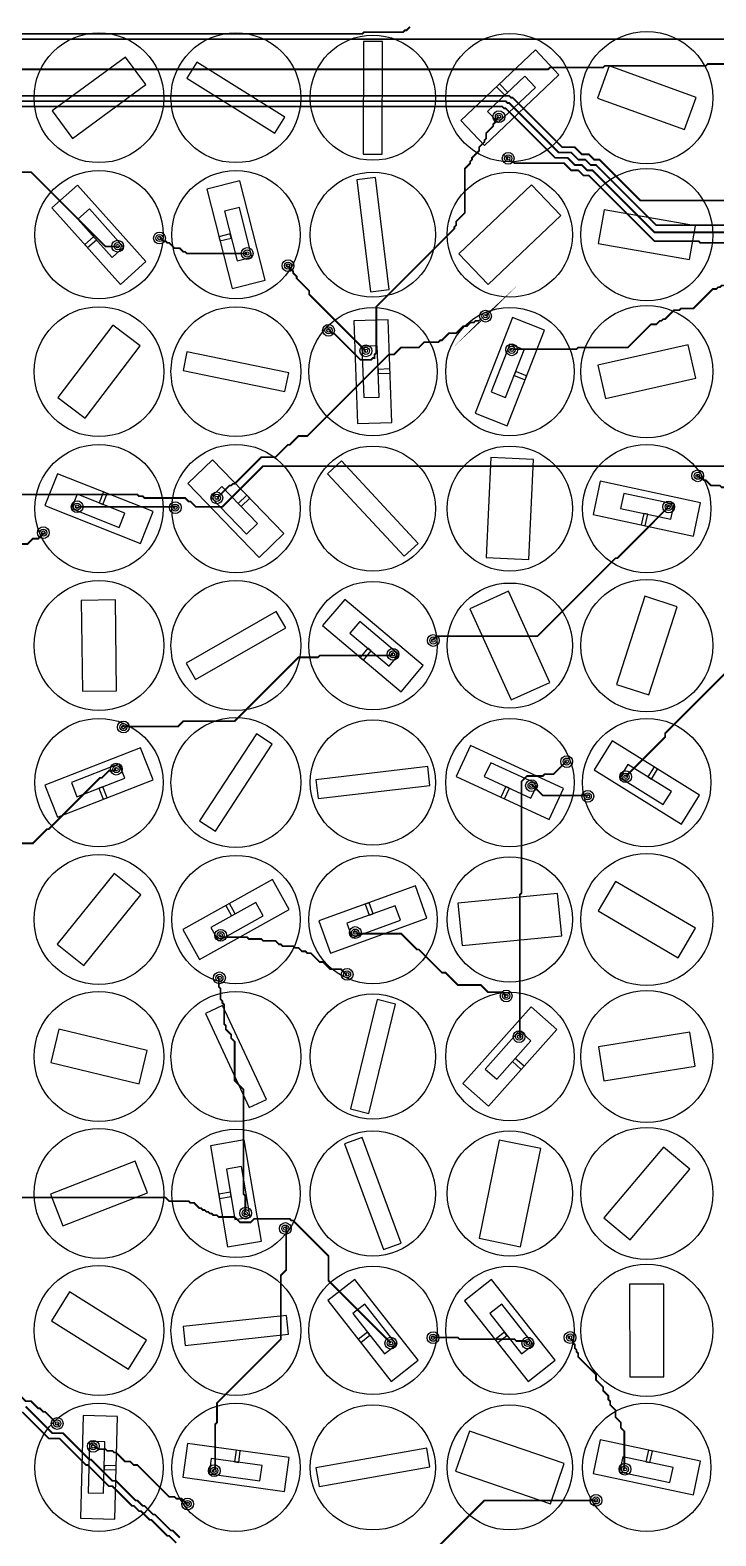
# Model space of a CAD drawing. Header units: millimetres. Extents: x -183 to 183, y -212 to 212.
# Drawn here: x -98.6 to -40.5, y -121.8 to 5.7 of the extents above; entities that cross this region are included whole.
import ezdxf

# ---------------------------------------------------------------- set-up
doc = ezdxf.new("R2010")
doc.units = ezdxf.units.MM
for name, color, linetype in [('ANTIPAD', 8, 'Continuous'), ('BOT_PAD', 40, 'Continuous'), ('BOT_TRACE', 30, 'Continuous'), ('DIODE_SHEET', 6, 'Continuous'), ('TOP_DISC', 1, 'Continuous'), ('TOP_ISLAND', 3, 'Continuous'), ('TOP_SLOT', 2, 'Continuous'), ('VIA_DRILL', 5, 'Continuous'), ('VIA_PAD', 4, 'Continuous')]:
    doc.layers.add(name, color=color, linetype=linetype)

msp = doc.modelspace()

# ---------------------------------------------------------------- linework, layer by layer
at = {"layer": 'ANTIPAD'}
for centre in [(-58.928, -1.609), (-58.14, -5.132), (-87.674, -11.885), (-91.218, -12.573), (-80.247, -13.194), (-76.787, -14.223), (-60.06, -18.498), (-73.357, -19.702), (-70.193, -21.44), (-57.846, -21.349), (-42.085, -32.019), (-94.65, -34.638), (-86.333, -34.715), (-82.819, -33.889), (-44.548, -34.658), (-97.511, -36.839), (-64.485, -45.966), (-67.898, -47.143), (-90.732, -53.301), (-53.184, -56.223), (-91.333, -56.861), (-48.191, -57.509), (-56.162, -58.264), (-51.4, -59.162), (-82.495, -70.931), (-71.094, -70.703), (-71.783, -74.247), (-82.598, -74.54), (-58.31, -76.076), (-57.216, -79.516), (-80.38, -94.466), (-77.014, -95.771), (-64.504, -105.019), (-52.902, -105.002), (-68.085, -105.474), (-56.482, -105.469), (-96.34, -112.282), (-93.286, -114.208), (-83.036, -116.28), (-48.251, -116.149), (-85.294, -119.097), (-50.705, -118.796)]:
    msp.add_circle(centre, 0.5, dxfattribs=at)
at = {"layer": 'BOT_PAD'}
for centre in [(-58.928, -1.609), (-58.14, -5.132), (-91.218, -12.573), (-87.674, -11.885), (-80.247, -13.194), (-76.787, -14.223), (-60.06, -18.498), (-73.357, -19.702), (-70.193, -21.44), (-57.846, -21.349), (-42.085, -32.019), (-94.65, -34.638), (-86.333, -34.715), (-82.819, -33.889), (-44.548, -34.658), (-97.511, -36.839), (-64.485, -45.966), (-67.898, -47.143), (-90.732, -53.301), (-53.184, -56.223), (-91.333, -56.861), (-48.191, -57.509), (-56.162, -58.264), (-51.4, -59.162), (-82.495, -70.931), (-71.094, -70.703), (-71.783, -74.247), (-82.598, -74.54), (-58.31, -76.076), (-57.216, -79.516), (-80.38, -94.466), (-77.014, -95.771), (-68.085, -105.474), (-64.504, -105.019), (-56.482, -105.469), (-52.902, -105.002), (-96.34, -112.282), (-93.286, -114.208), (-83.036, -116.28), (-48.251, -116.149), (-50.705, -118.796), (-85.294, -119.097)]:
    msp.add_circle(centre, 0.3, dxfattribs=at)
at = {"layer": 'BOT_TRACE', "const_width": 0.15}
for points in [[(-66.455, 6.003), (-66.755, 5.703), (-66.905, 5.703), (-67.055, 5.553), (-70.355, 5.553), (-70.505, 5.403), (-175.805, 5.403), (-178.805, 2.403), (-179.105, 2.403), (-179.255, 2.253), (-180.155, 2.253), (-180.305, 2.403), (-180.605, 2.403), (-181.055, 2.853), (-181.055, 3.003), (-181.205, 3.153), (-181.205, 3.753), (-181.655, 4.203), (-181.655, 10.203)], [(45, 4.939), (44.995, 4.953), (-152.405, 4.953), (-152.555, 4.803), (-174.905, 4.803), (-176.405, 3.303), (-176.555, 3.303), (-177.455, 2.403), (-177.605, 2.403), (-178.055, 1.953), (-178.355, 1.953), (-178.505, 1.803), (-178.805, 1.803), (-179.255, 1.353), (-179.555, 1.353), (-179.705, 1.203), (-179.705, 1.27)], [(-32.555, 2.853), (-41.255, 2.853), (-41.405, 2.703), (-49.955, 2.703), (-50.105, 2.553), (-54.605, 2.553), (-54.755, 2.403), (-109.355, 2.403), (-109.505, 2.253), (-112.805, 2.253), (-113.105, 1.953), (-113.555, 1.953), (-113.705, 1.803), (-175.955, 1.803), (-178.505, -0.747), (-178.805, -0.747), (-178.955, -0.897), (-179.405, -0.897), (-179.705, -1.197), (-179.705, -1.27)], [(-2.705, -8.697), (-46.955, -8.697), (-50.405, -5.247), (-50.855, -5.247), (-51.305, -4.797), (-51.905, -4.797), (-52.505, -4.197), (-53.555, -4.197), (-57.755, 0.003), (-57.905, 0.003), (-58.055, 0.153), (-144.005, 0.153)], [(-38.255, -10.797), (-45.605, -10.797), (-50.705, -5.697), (-51.155, -5.697), (-51.605, -5.247), (-52.205, -5.247), (-52.805, -4.647), (-53.855, -4.647), (-58.055, -0.447), (-58.205, -0.447), (-58.355, -0.297), (-109.655, -0.297)], [(-36.305, -11.397), (-45.755, -11.397), (-51.005, -6.147), (-51.455, -6.147), (-51.905, -5.697), (-52.505, -5.697), (-53.105, -5.097), (-54.155, -5.097), (-58.355, -0.897), (-58.505, -0.897), (-58.655, -0.747), (-107.555, -0.747)], [(-73.357, -19.702), (-73.355, -19.647), (-73.055, -19.947), (-72.905, -19.947), (-70.655, -22.197), (-69.755, -22.197), (-69.605, -22.047), (-69.455, -22.047), (-69.455, -21.747), (-69.305, -21.597), (-69.305, -17.697), (-62.705, -11.097), (-62.705, -10.947), (-62.555, -10.797), (-62.555, -10.497), (-61.805, -9.747), (-61.805, -5.997), (-61.355, -5.547), (-61.355, -5.397), (-61.205, -5.247), (-61.205, -5.097), (-60.605, -4.497), (-60.605, -4.197), (-60.155, -3.747), (-60.155, -3.597), (-60.005, -3.447), (-60.005, -2.997), (-59.405, -2.397), (-59.405, -2.247), (-59.255, -2.097), (-59.255, -1.947), (-58.955, -1.647), (-58.928, -1.609)], [(-103.262, -5.006), (-103.205, -4.947), (-102.755, -5.397), (-102.605, -5.397), (-102.305, -5.697), (-101.405, -5.697), (-101.105, -5.997), (-100.055, -5.997), (-99.755, -6.297), (-98.555, -6.297), (-92.255, -12.597), (-91.205, -12.597), (-91.218, -12.573)], [(-58.14, -5.132), (-58.205, -5.097), (-57.905, -5.397), (-57.755, -5.397), (-57.605, -5.547), (-53.405, -5.547), (-52.805, -6.147), (-52.205, -6.147), (-51.755, -6.597), (-51.305, -6.597), (-45.755, -12.147), (-42.005, -12.147), (-41.855, -12.297), (-36.455, -12.297), (-36.526, -12.286)], [(-87.674, -11.885), (-87.605, -11.847), (-87.305, -12.147), (-87.155, -12.147), (-87.005, -12.297), (-86.855, -12.297), (-86.405, -12.747), (-85.955, -12.747), (-85.655, -13.047), (-85.505, -13.047), (-85.355, -13.197), (-80.255, -13.197), (-80.247, -13.194)], [(-76.787, -14.223), (-76.805, -14.247), (-76.355, -14.697), (-76.355, -14.847), (-76.055, -15.147), (-76.055, -15.297), (-75.005, -16.347), (-75.005, -16.647), (-70.205, -21.447), (-70.193, -21.44)], [(-60.06, -18.498), (-60.005, -18.447), (-60.305, -18.747), (-60.455, -18.747), (-60.605, -18.897), (-60.905, -18.897), (-61.055, -19.047), (-61.355, -19.047), (-61.655, -19.347), (-61.955, -19.347), (-62.555, -19.947), (-63.155, -19.947), (-63.755, -20.547), (-63.905, -20.547), (-64.055, -20.697), (-65.255, -20.697), (-65.705, -21.147), (-67.205, -21.147), (-67.805, -21.747), (-68.255, -21.747), (-75.155, -28.647), (-75.905, -28.647), (-76.655, -29.397), (-76.805, -29.397), (-77.855, -30.447), (-79.055, -30.447), (-81.305, -32.697), (-81.455, -32.697), (-81.605, -32.847), (-81.755, -32.847), (-82.805, -33.897), (-82.819, -33.889)], [(-38.093, -15.538), (-38.105, -15.597), (-38.405, -15.897), (-40.055, -15.897), (-40.205, -16.047), (-40.355, -16.047), (-40.505, -16.197), (-40.805, -16.197), (-42.455, -17.847), (-43.505, -17.847), (-43.655, -17.997), (-44.105, -17.997), (-44.855, -18.747), (-45.005, -18.747), (-45.155, -18.897), (-45.305, -18.897), (-45.605, -19.197), (-46.055, -19.197), (-48.005, -21.147), (-52.205, -21.147), (-52.355, -21.297), (-57.905, -21.297), (-57.846, -21.349)], [(-13.805, -31.197), (-78.905, -31.197), (-82.355, -34.647), (-84.605, -34.647), (-85.055, -34.197), (-85.205, -34.197), (-85.505, -33.897), (-88.955, -33.897), (-89.105, -33.747), (-89.405, -33.747), (-89.555, -33.597), (-135.905, -33.597)], [(-42.085, -32.019), (-42.155, -31.947), (-41.855, -32.247), (-41.705, -32.247), (-41.555, -32.397), (-41.405, -32.397), (-40.955, -32.847), (-40.205, -32.847), (-40.055, -32.997), (-38.705, -32.997), (-35.105, -36.597), (-35.056, -36.64)], [(-86.333, -34.715), (-86.405, -34.647), (-94.655, -34.647), (-94.65, -34.638)], [(-64.485, -45.966), (-64.505, -45.897), (-64.205, -45.597), (-55.655, -45.597), (-49.055, -38.997), (-48.905, -38.997), (-44.555, -34.647), (-44.548, -34.658)], [(-97.511, -36.839), (-97.505, -36.897), (-97.955, -37.347), (-98.405, -37.347), (-98.855, -37.797), (-99.455, -37.797), (-99.755, -38.097), (-100.805, -38.097), (-101.105, -38.397), (-101.255, -38.397), (-101.705, -38.847), (-106.205, -38.847), (-112.505, -45.147), (-112.805, -45.147), (-113.105, -45.447), (-114.005, -45.447), (-115.955, -47.397), (-116.105, -47.397), (-116.255, -47.547), (-116.405, -47.547), (-116.855, -47.997), (-117.005, -47.997), (-117.036, -47.941)], [(-33.002, -39.608), (-33.005, -39.597), (-33.305, -39.897), (-33.305, -40.047), (-33.605, -40.347), (-33.605, -40.497), (-34.505, -41.397), (-34.505, -43.197), (-37.505, -46.197), (-37.505, -46.497), (-44.855, -53.847), (-44.855, -54.147), (-48.155, -57.447), (-48.191, -57.509)], [(-90.732, -53.301), (-90.755, -53.247), (-86.105, -53.247), (-85.655, -52.797), (-81.305, -52.797), (-75.905, -47.397), (-74.255, -47.397), (-74.105, -47.247), (-68.105, -47.247), (-67.955, -47.097), (-67.898, -47.143)], [(-105.145, -63.079), (-105.155, -63.147), (-98.405, -63.147), (-97.205, -61.947), (-97.055, -61.947), (-92.705, -57.597), (-92.555, -57.597), (-91.955, -56.997), (-91.505, -56.997), (-91.355, -56.847), (-91.333, -56.861)], [(-53.184, -56.223), (-53.255, -56.247), (-54.305, -57.297), (-55.055, -57.297), (-55.205, -57.447), (-56.555, -57.447), (-57.005, -57.897), (-57.005, -67.347), (-57.155, -67.497), (-57.155, -79.497), (-57.216, -79.516)], [(-51.4, -59.162), (-51.455, -59.097), (-55.205, -59.097), (-56.105, -58.197), (-56.162, -58.264)], [(-71.783, -74.247), (-71.855, -74.247), (-72.305, -73.797), (-73.205, -73.797), (-73.805, -73.197), (-74.105, -73.197), (-74.855, -72.447), (-75.155, -72.447), (-75.305, -72.297), (-75.605, -72.297), (-75.905, -71.997), (-76.205, -71.997), (-76.355, -71.847), (-77.255, -71.847), (-77.405, -71.697), (-77.555, -71.697), (-77.855, -71.397), (-78.905, -71.397), (-79.055, -71.247), (-80.105, -71.247), (-80.255, -71.097), (-82.355, -71.097), (-82.505, -70.947), (-82.495, -70.931)], [(-58.31, -76.076), (-58.355, -76.047), (-58.655, -75.747), (-59.855, -75.747), (-60.455, -75.147), (-62.405, -75.147), (-63.455, -74.097), (-63.755, -74.097), (-65.705, -72.147), (-65.855, -72.147), (-67.205, -70.797), (-70.955, -70.797), (-71.105, -70.647), (-71.094, -70.703)], [(-82.598, -74.54), (-82.655, -74.547), (-82.655, -75.297), (-82.505, -75.447), (-82.505, -76.347), (-82.355, -76.497), (-82.355, -76.647), (-82.205, -76.797), (-82.205, -78.447), (-82.055, -78.597), (-82.055, -78.897), (-81.605, -79.347), (-81.605, -79.647), (-81.305, -79.947), (-81.305, -83.247), (-80.555, -83.997), (-80.555, -92.847), (-80.405, -92.997), (-80.405, -94.497), (-80.38, -94.466)], [(-68.085, -105.474), (-68.105, -105.447), (-73.355, -100.197), (-73.355, -98.097), (-76.355, -95.097), (-76.505, -95.097), (-76.655, -94.947), (-79.655, -94.947), (-79.955, -95.247), (-80.855, -95.247), (-81.305, -94.797), (-82.655, -94.797), (-82.805, -94.647), (-83.105, -94.647), (-83.255, -94.497), (-83.405, -94.497), (-83.555, -94.347), (-83.705, -94.347), (-83.855, -94.197), (-84.005, -94.197), (-84.155, -94.047), (-84.305, -94.047), (-84.755, -93.597), (-85.055, -93.597), (-85.205, -93.447), (-86.855, -93.447), (-87.155, -93.147), (-110.105, -93.147)], [(-77.014, -95.771), (-76.955, -95.697), (-76.955, -99.297), (-77.405, -99.747), (-77.405, -105.147), (-82.805, -110.547), (-82.805, -112.197), (-82.955, -112.347), (-82.955, -116.097), (-83.105, -116.247), (-83.036, -116.28)], [(-96.34, -112.282), (-96.305, -112.347), (-97.355, -111.297), (-97.505, -111.297), (-97.805, -110.997), (-97.955, -110.997), (-98.555, -110.397), (-99.005, -110.397), (-99.305, -110.097), (-99.455, -110.097), (-99.755, -109.797), (-99.905, -109.797), (-100.805, -108.897), (-100.955, -108.897), (-101.855, -107.997), (-102.305, -107.997), (-106.205, -104.097), (-106.227, -104.066)], [(-64.504, -105.019), (-64.505, -104.997), (-62.405, -104.997), (-62.255, -105.147), (-57.605, -105.147), (-57.455, -105.297), (-56.705, -105.297), (-56.555, -105.447), (-56.482, -105.469)], [(-52.902, -105.002), (-52.955, -104.997), (-52.655, -105.297), (-52.655, -105.447), (-52.505, -105.597), (-52.505, -105.897), (-52.355, -106.047), (-52.355, -106.197), (-52.205, -106.347), (-52.205, -106.647), (-50.705, -108.147), (-50.705, -108.597), (-50.105, -109.197), (-50.105, -109.497), (-49.655, -109.947), (-49.655, -110.247), (-49.505, -110.397), (-49.505, -110.697), (-49.055, -111.147), (-49.055, -111.747), (-48.605, -112.197), (-48.605, -112.647), (-48.305, -112.947), (-48.305, -116.097), (-48.251, -116.149)], [(-85.955, -121.947), (-86.555, -121.347), (-86.705, -121.347), (-88.055, -119.997), (-88.205, -119.997), (-88.955, -119.247), (-89.105, -119.247), (-89.555, -118.797), (-89.705, -118.797), (-91.355, -117.147), (-91.655, -117.147), (-93.455, -115.347), (-93.605, -115.347), (-95.855, -113.097), (-96.755, -113.097), (-99.005, -110.847)], [(-86.255, -122.397), (-86.855, -121.797), (-87.005, -121.797), (-88.355, -120.447), (-88.505, -120.447), (-89.255, -119.697), (-89.405, -119.697), (-89.855, -119.247), (-90.005, -119.247), (-91.655, -117.597), (-91.955, -117.597), (-93.755, -115.797), (-93.905, -115.797), (-96.155, -113.547), (-97.055, -113.547), (-99.305, -111.297)], [(-85.294, -119.097), (-85.355, -119.097), (-85.805, -118.647), (-86.255, -118.647), (-86.405, -118.497), (-86.855, -118.497), (-89.555, -115.797), (-89.855, -115.797), (-90.155, -115.497), (-90.605, -115.497), (-91.355, -114.747), (-91.505, -114.747), (-91.655, -114.597), (-92.105, -114.597), (-92.255, -114.447), (-92.855, -114.447), (-93.005, -114.297), (-93.155, -114.297), (-93.305, -114.147), (-93.286, -114.208)], [(-50.705, -118.796), (-50.705, -118.797), (-60.155, -118.797), (-67.055, -125.697), (-67.505, -125.697), (-67.805, -125.997), (-67.955, -125.997), (-70.955, -128.997), (-70.901, -128.925)]]:
    msp.add_lwpolyline(points, dxfattribs=at)
at = {"layer": 'DIODE_SHEET'}
for points in [[(-58.436, 0.206), (-58.182, 0.447), (-58.87, 1.173), (-59.124, 0.933)], [(-93.019, -12.03), (-93.252, -11.77), (-93.997, -12.436), (-93.764, -12.697)], [(-81.593, -11.881), (-81.679, -11.541), (-82.648, -11.788), (-82.562, -12.127)], [(-69.157, -23.009), (-69.144, -23.359), (-68.145, -23.323), (-68.157, -22.973)], [(-57.517, -23.201), (-57.645, -23.527), (-56.713, -23.891), (-56.586, -23.565)], [(-92.797, -34.317), (-92.472, -34.446), (-92.104, -33.516), (-92.429, -33.387)], [(-80.998, -34.361), (-80.755, -34.613), (-80.036, -33.918), (-80.279, -33.666)], [(-46.324, -35.277), (-46.666, -35.203), (-46.878, -36.18), (-46.535, -36.254)], [(-69.756, -46.857), (-70.024, -46.631), (-70.669, -47.396), (-70.401, -47.621)], [(-46.311, -57.526), (-46.014, -57.711), (-45.485, -56.862), (-45.782, -56.677)], [(-92.474, -58.356), (-92.8, -58.483), (-92.438, -59.415), (-92.112, -59.288)], [(-58.029, -58.482), (-58.347, -58.335), (-58.766, -59.244), (-58.448, -59.39)], [(-81.572, -69.293), (-81.267, -69.122), (-81.755, -68.249), (-82.06, -68.42)], [(-69.917, -69.236), (-69.588, -69.117), (-69.927, -68.177), (-70.257, -68.295)], [(-57.547, -81.367), (-57.779, -81.629), (-57.031, -82.293), (-56.799, -82.031)], [(-81.614, -93.048), (-81.673, -92.703), (-82.659, -92.87), (-82.6, -93.215)], [(-69.846, -104.815), (-70.062, -104.54), (-70.849, -105.156), (-70.634, -105.432)], [(-58.245, -104.816), (-58.462, -104.541), (-59.247, -105.161), (-59.03, -105.435)], [(-81.312, -115.53), (-80.965, -115.578), (-80.828, -114.588), (-81.174, -114.54)], [(-46.478, -115.523), (-46.135, -115.596), (-45.928, -114.618), (-46.27, -114.545)], [(-92.346, -115.836), (-92.354, -116.186), (-91.355, -116.211), (-91.346, -115.861)]]:
    msp.add_lwpolyline(points, close=True, dxfattribs=at)
at = {"layer": 'TOP_DISC'}
for centre, radius in [((-92.8, 0), 5.5), ((-81.2, 0), 5.5), ((-69.6, 0), 5.3), ((-58, 0), 5.435), ((-46.4, 0), 5.6), ((-92.8, -11.6), 5.435), ((-81.2, -11.6), 5.435), ((-69.6, -11.6), 5.3), ((-58, -11.6), 5.3), ((-46.4, -11.6), 5.6), ((-92.8, -23.2), 5.5), ((-81.2, -23.2), 5.5), ((-69.6, -23.2), 5.435), ((-58, -23.2), 5.435), ((-46.4, -23.2), 5.6), ((-92.8, -34.8), 5.435), ((-81.2, -34.8), 5.435), ((-69.6, -34.8), 5.3), ((-58, -34.8), 5.3), ((-46.4, -34.8), 5.435), ((-46.4, -46.4), 5.6), ((-92.8, -46.4), 5.5), ((-81.2, -46.4), 5.5), ((-69.6, -46.4), 5.435), ((-58, -46.4), 5.3), ((-92.8, -58), 5.435), ((-81.2, -58), 5.5), ((-69.6, -58), 5.3), ((-58, -58), 5.435), ((-46.4, -58), 5.435), ((-92.8, -69.6), 5.5), ((-81.2, -69.6), 5.435), ((-69.6, -69.6), 5.435), ((-58, -69.6), 5.3), ((-46.4, -69.6), 5.6), ((-92.8, -81.2), 5.5), ((-81.2, -81.2), 5.5), ((-69.6, -81.2), 5.3), ((-58, -81.2), 5.435), ((-46.4, -81.2), 5.6), ((-92.8, -92.8), 5.5), ((-81.2, -92.8), 5.435), ((-69.6, -92.8), 5.3), ((-58, -92.8), 5.3), ((-46.4, -92.8), 5.6), ((-92.8, -104.4), 5.5), ((-81.2, -104.4), 5.5), ((-69.6, -104.4), 5.435), ((-58, -104.4), 5.435), ((-46.4, -104.4), 5.6), ((-92.8, -116), 5.435), ((-81.2, -116), 5.435), ((-69.6, -116), 5.3), ((-58, -116), 5.3), ((-46.4, -116), 5.435)]:
    msp.add_circle(centre, radius, dxfattribs=at)
at = {"layer": 'TOP_ISLAND'}
for points in [[(-58.994, -2.112), (-55.837, 0.878), (-56.731, 1.822), (-59.888, -1.168)], [(-90.717, -12.654), (-93.616, -9.413), (-94.585, -10.28), (-91.686, -13.52)], [(-79.84, -13.497), (-80.912, -9.284), (-82.172, -9.604), (-81.1, -13.818)], [(-70.527, -21.058), (-70.372, -25.403), (-69.073, -25.357), (-69.228, -21.011)], [(-58.001, -20.866), (-59.583, -24.916), (-58.372, -25.389), (-56.79, -21.339)], [(-83.322, -33.828), (-80.299, -36.954), (-79.365, -36.05), (-82.388, -32.925)], [(-95.134, -34.79), (-91.091, -36.39), (-90.613, -35.182), (-94.656, -33.582)], [(-44.095, -34.429), (-48.345, -33.51), (-48.62, -34.78), (-44.37, -35.699)], [(-67.39, -47.152), (-70.714, -44.349), (-71.552, -45.342), (-68.228, -48.146)], [(-91.082, -56.42), (-95.134, -57.995), (-94.663, -59.207), (-90.611, -57.632)], [(-55.67, -58.138), (-59.618, -56.318), (-60.163, -57.498), (-56.214, -59.319)], [(-48.695, -57.572), (-45.004, -59.871), (-44.317, -58.767), (-48.007, -56.469)], [(-82.683, -71.403), (-78.888, -69.281), (-79.522, -68.147), (-83.317, -70.268)], [(-71.356, -71.137), (-67.267, -69.662), (-67.708, -68.439), (-71.798, -69.915)], [(-57.195, -79.009), (-60.078, -82.264), (-59.105, -83.126), (-56.221, -79.871)], [(-79.998, -94.801), (-80.726, -90.514), (-82.008, -90.732), (-81.28, -95.019)], [(-67.59, -105.587), (-70.271, -102.164), (-71.295, -102.966), (-68.614, -106.389)], [(-55.986, -105.581), (-58.679, -102.167), (-59.7, -102.972), (-57.007, -106.386)], [(-93.596, -113.806), (-93.703, -118.152), (-92.404, -118.184), (-92.297, -113.838)], [(-83.47, -116.543), (-79.163, -117.141), (-78.985, -115.853), (-83.292, -115.256)], [(-48.703, -116.38), (-44.45, -117.283), (-44.18, -116.012), (-48.433, -115.108)]]:
    msp.add_lwpolyline(points, close=True, dxfattribs=at)
at = {"layer": 'TOP_SLOT'}
for points in [[(-68.81, -4.772), (-68.79, 4.768), (-70.39, 4.772), (-70.41, -4.768)], [(-60.16, -4.042), (-53.846, 1.937), (-55.84, 4.042), (-62.154, -1.937)], [(-95.047, -3.446), (-88.838, 1.108), (-90.553, 3.446), (-96.762, -1.108)], [(-77.046, -1.657), (-84.505, 3.013), (-85.354, 1.657), (-77.895, -3.013)], [(-42.221, 0.03), (-49.593, 2.697), (-50.579, -0.03), (-43.207, -2.697)], [(-88.82, -13.874), (-94.618, -7.393), (-96.78, -9.326), (-90.982, -15.807)], [(-78.723, -15.456), (-80.867, -7.029), (-83.677, -7.744), (-81.533, -16.171)], [(-68.228, -16.238), (-69.383, -6.768), (-70.972, -6.962), (-69.817, -16.432)], [(-59.838, -15.823), (-53.685, -9.989), (-56.162, -7.377), (-62.315, -13.211)], [(-42.287, -10.859), (-50.005, -9.485), (-50.513, -12.341), (-42.795, -13.715)], [(-71.204, -18.906), (-70.894, -27.597), (-67.996, -27.494), (-68.306, -18.803)], [(-57.768, -18.622), (-60.933, -26.722), (-58.232, -27.778), (-55.067, -19.678)], [(-93.973, -27.143), (-89.317, -21.01), (-91.627, -19.257), (-96.283, -25.39)], [(-76.729, -23.3), (-85.35, -21.533), (-85.671, -23.1), (-77.05, -24.867)], [(-49.906, -25.475), (-42.257, -23.755), (-42.894, -20.925), (-50.543, -22.645)], [(-56.398, -39.119), (-56.006, -30.648), (-59.602, -30.481), (-59.994, -38.952)], [(-97.376, -34.548), (-89.291, -37.748), (-88.224, -35.052), (-96.309, -31.852)], [(-85.265, -32.683), (-79.219, -38.933), (-77.135, -36.917), (-83.181, -30.667)], [(-65.767, -37.75), (-72.261, -30.761), (-73.433, -31.85), (-66.939, -38.839)], [(-41.844, -34.302), (-50.343, -32.464), (-50.956, -35.298), (-42.457, -37.136)], [(-54.611, -49.52), (-58.109, -41.795), (-61.389, -43.28), (-57.891, -51.005)], [(-91.304, -50.232), (-91.397, -42.533), (-94.296, -42.568), (-94.203, -50.267)], [(-65.342, -48.095), (-71.989, -42.488), (-73.858, -44.705), (-67.211, -50.312)], [(-46.22, -50.576), (-43.819, -43.112), (-46.58, -42.224), (-48.981, -49.688)], [(-84.62, -49.282), (-76.985, -44.907), (-77.78, -43.518), (-85.415, -47.893)], [(-82.94, -62.12), (-78.121, -54.756), (-79.46, -53.88), (-84.279, -61.244)], [(-50.857, -56.932), (-43.476, -61.53), (-41.943, -59.068), (-49.324, -54.47)], [(-89.273, -55.073), (-97.378, -58.224), (-96.327, -60.927), (-88.222, -57.776)], [(-53.444, -58.504), (-61.341, -54.863), (-62.556, -57.496), (-54.659, -61.137)], [(-74.244, -59.351), (-64.769, -58.239), (-64.956, -56.649), (-74.431, -57.761)], [(-94.089, -73.507), (-89.254, -67.514), (-91.511, -65.693), (-96.346, -71.686)], [(-84.288, -72.987), (-76.697, -68.744), (-78.112, -66.213), (-85.703, -70.456)], [(-73.198, -72.44), (-65.018, -69.488), (-66.002, -66.76), (-74.182, -69.712)], [(-62.047, -71.799), (-53.607, -70.984), (-53.953, -67.401), (-62.393, -68.216)], [(-42.285, -70.329), (-49.05, -66.368), (-50.515, -68.871), (-43.75, -72.832)], [(-69.956, -86.024), (-67.69, -76.757), (-69.244, -76.376), (-71.51, -85.643)], [(-78.616, -84.85), (-82.334, -76.874), (-83.784, -77.55), (-80.066, -85.526)], [(-56.202, -76.984), (-61.969, -83.493), (-59.798, -85.416), (-54.031, -78.907)], [(-88.716, -80.705), (-96.196, -78.878), (-96.884, -81.695), (-89.404, -83.522)], [(-50.039, -83.255), (-42.299, -82.008), (-42.761, -79.145), (-50.501, -80.392)], [(-79.043, -96.844), (-80.498, -88.271), (-83.357, -88.756), (-81.902, -97.329)], [(-67.202, -97.001), (-70.496, -88.047), (-71.998, -88.599), (-68.704, -97.553)], [(-57.086, -97.315), (-55.387, -89.006), (-58.914, -88.285), (-60.613, -96.594)], [(-47.81, -96.735), (-42.769, -90.73), (-44.99, -88.865), (-50.031, -94.87)], [(-95.861, -95.548), (-88.686, -92.754), (-89.739, -90.052), (-96.914, -92.846)], [(-65.777, -106.929), (-71.14, -100.083), (-73.423, -101.871), (-68.06, -108.717)], [(-54.169, -106.916), (-59.554, -100.088), (-61.831, -101.884), (-56.446, -108.712)], [(-44.946, -108.318), (-44.954, -100.478), (-47.854, -100.482), (-47.846, -108.322)], [(-88.769, -105.223), (-95.287, -101.123), (-96.831, -103.577), (-90.313, -107.677)], [(-85.489, -105.666), (-76.74, -104.725), (-76.911, -103.134), (-85.66, -104.075)], [(-94.143, -111.618), (-94.356, -120.311), (-91.457, -120.382), (-91.244, -111.689)], [(-53.406, -115.668), (-61.43, -112.925), (-62.594, -116.332), (-54.57, -119.075)], [(-85.706, -116.839), (-77.092, -118.033), (-76.694, -115.161), (-85.308, -113.967)], [(-74.157, -117.62), (-64.764, -115.955), (-65.043, -114.38), (-74.436, -116.045)], [(-50.954, -116.515), (-42.448, -118.322), (-41.846, -115.485), (-50.352, -113.678)]]:
    msp.add_lwpolyline(points, close=True, dxfattribs=at)
at = {"layer": 'VIA_DRILL'}
for centre in [(-58.928, -1.609), (-58.14, -5.132), (-91.218, -12.573), (-87.674, -11.885), (-80.247, -13.194), (-76.787, -14.223), (-60.06, -18.498), (-73.357, -19.702), (-70.193, -21.44), (-57.846, -21.349), (-42.085, -32.019), (-82.819, -33.889), (-94.65, -34.638), (-86.333, -34.715), (-44.548, -34.658), (-97.511, -36.839), (-64.485, -45.966), (-67.898, -47.143), (-90.732, -53.301), (-53.184, -56.223), (-91.333, -56.861), (-48.191, -57.509), (-56.162, -58.264), (-51.4, -59.162), (-82.495, -70.931), (-71.094, -70.703), (-82.598, -74.54), (-71.783, -74.247), (-58.31, -76.076), (-57.216, -79.516), (-80.38, -94.466), (-77.014, -95.771), (-68.085, -105.474), (-64.504, -105.019), (-56.482, -105.469), (-52.902, -105.002), (-96.34, -112.282), (-93.286, -114.208), (-48.251, -116.149), (-83.036, -116.28), (-85.294, -119.097), (-50.705, -118.796)]:
    msp.add_circle(centre, 0.15, dxfattribs=at)
at = {"layer": 'VIA_PAD'}
for centre in [(-58.928, -1.609), (-58.14, -5.132), (-91.218, -12.573), (-87.674, -11.885), (-80.247, -13.194), (-76.787, -14.223), (-60.06, -18.498), (-73.357, -19.702), (-70.193, -21.44), (-57.846, -21.349), (-42.085, -32.019), (-94.65, -34.638), (-86.333, -34.715), (-82.819, -33.889), (-44.548, -34.658), (-97.511, -36.839), (-64.485, -45.966), (-67.898, -47.143), (-90.732, -53.301), (-53.184, -56.223), (-91.333, -56.861), (-48.191, -57.509), (-56.162, -58.264), (-51.4, -59.162), (-82.495, -70.931), (-71.094, -70.703), (-71.783, -74.247), (-82.598, -74.54), (-58.31, -76.076), (-57.216, -79.516), (-80.38, -94.466), (-77.014, -95.771), (-68.085, -105.474), (-64.504, -105.019), (-56.482, -105.469), (-52.902, -105.002), (-96.34, -112.282), (-93.286, -114.208), (-83.036, -116.28), (-48.251, -116.149), (-50.705, -118.796), (-85.294, -119.097)]:
    msp.add_circle(centre, 0.3, dxfattribs=at)

doc.saveas('drawing.dxf')
